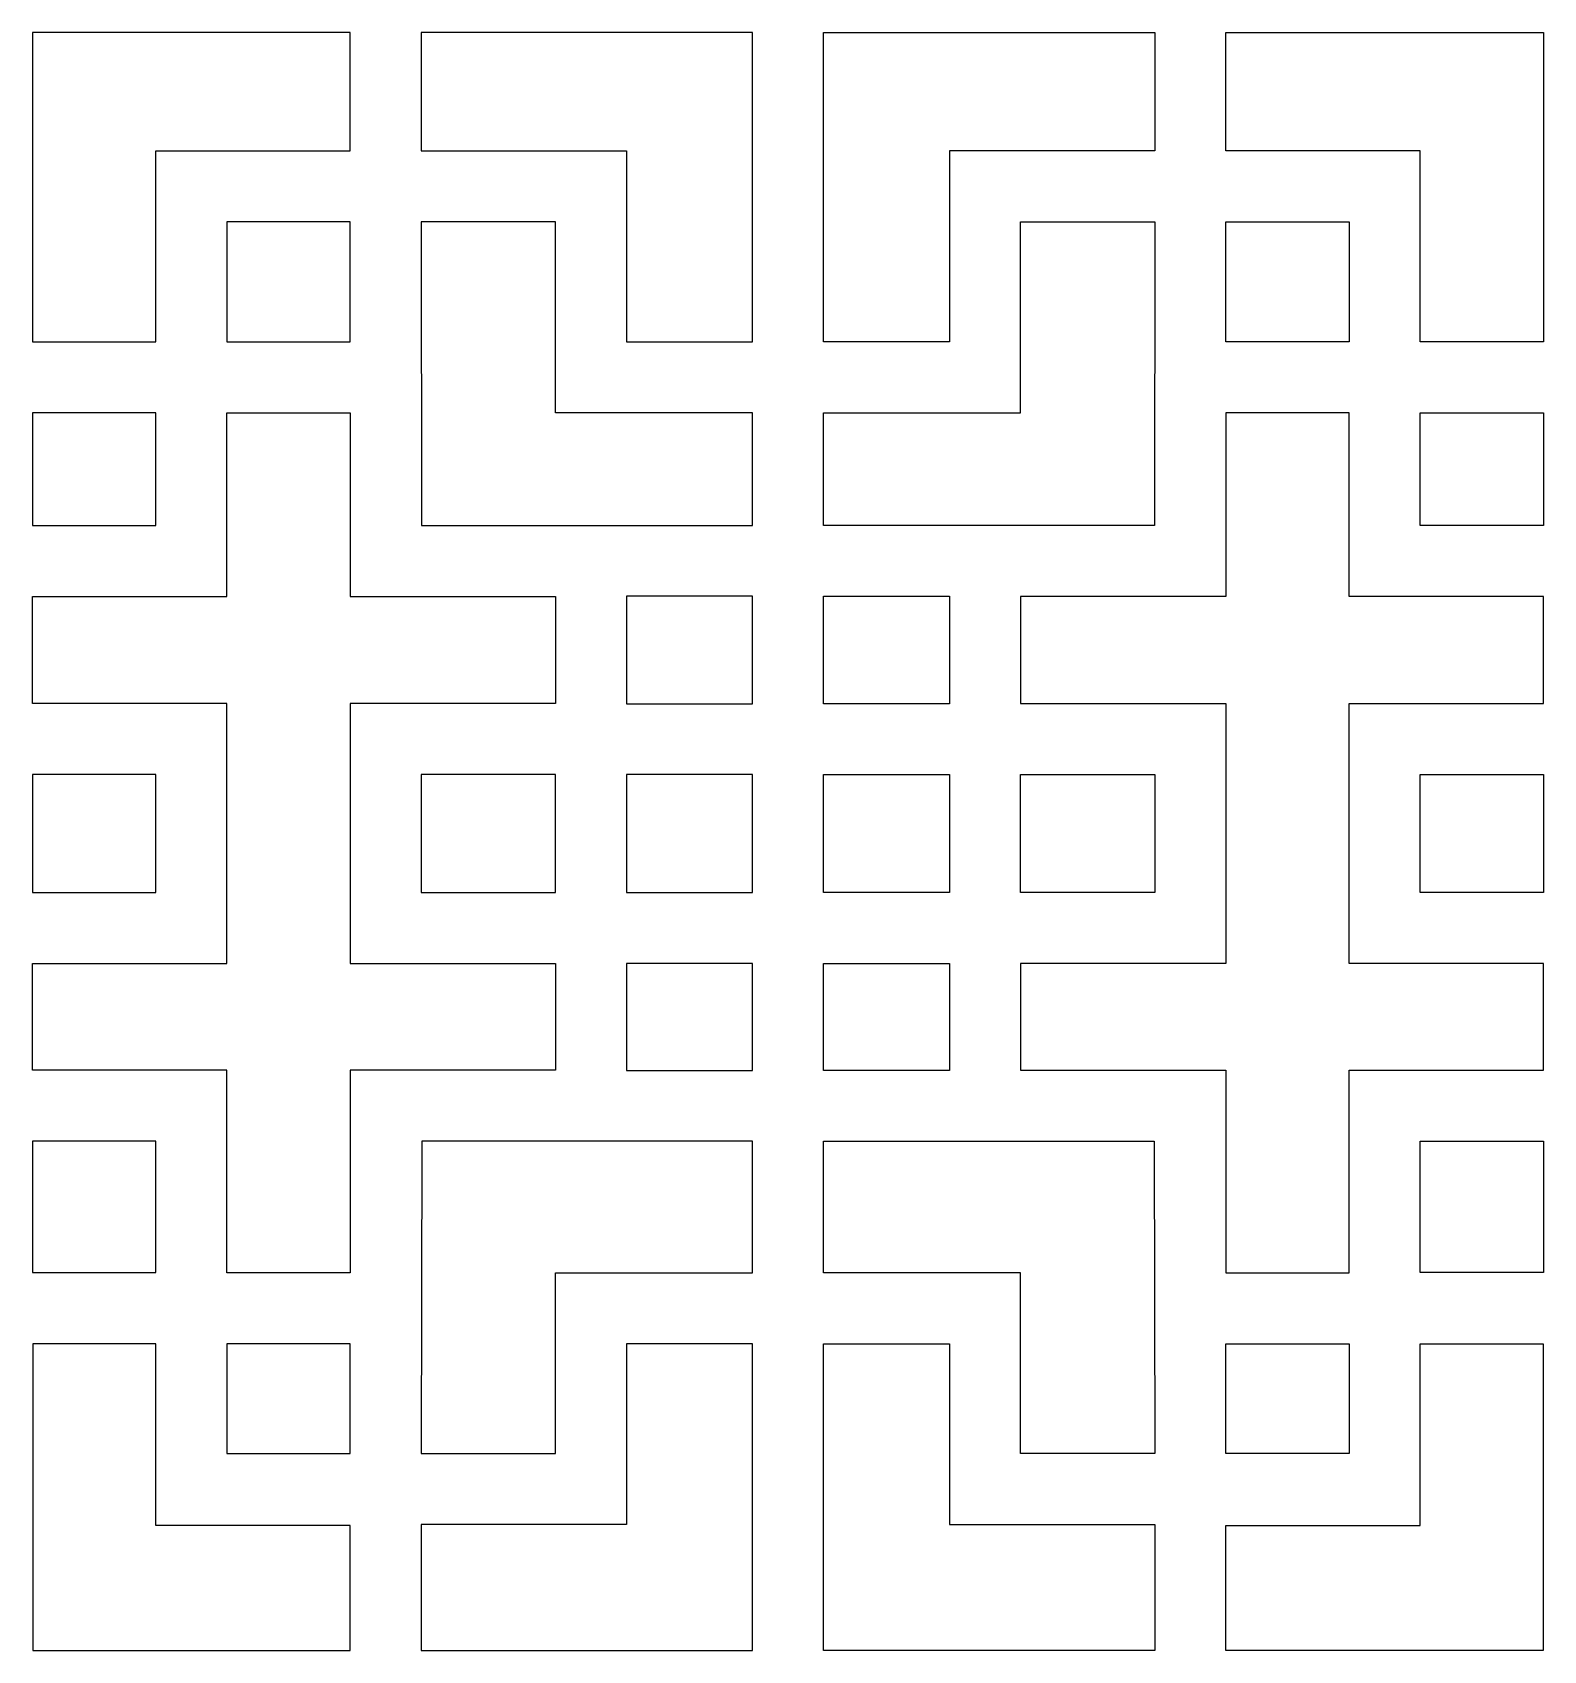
# Model space of a CAD drawing. Header units: centimetres. Extents: x -149 to 149, y -171 to 171.
# Drawn here: x 61 to 108.7, y -105.6 to -54.5 of the extents above; entities that cross this region are included whole.
import ezdxf

# ---------------------------------------------------------------- set-up
doc = ezdxf.new("R2010")
doc.units = ezdxf.units.CM
doc.header["$MEASUREMENT"] = 0
doc.layers.add('layer 1', color=7, linetype='Continuous')

msp = doc.modelspace()

# ---------------------------------------------------------------- linework, layer by layer
at = {"layer": 'layer 1', "color": 142}
for points, knots in [([(64.91461, -58.28559), (64.91461, -58.28559), (64.91461, -64.30476), (64.91461, -64.30476), (64.91461, -64.30476), (64.91461, -64.30476), (61.02606, -64.30476), (61.02606, -64.30476), (61.02606, -64.30476), (61.02606, -64.30476), (61.02606, -54.54612), (61.02606, -54.54612), (61.02606, -54.54612), (61.02606, -54.54612), (71.04249, -54.54612), (71.04249, -54.54612), (71.04249, -54.54612), (71.04249, -54.54612), (71.04249, -58.28559), (71.04249, -58.28559), (71.04249, -58.28559), (71.04249, -58.28559), (64.91461, -58.28559), (64.91461, -58.28559)], [0, 0, 0, 0, 0.14285714, 0.14285714, 0.14285714, 0.14285714, 0.28571429, 0.28571429, 0.28571429, 0.28571429, 0.42857143, 0.42857143, 0.42857143, 0.42857143, 0.57142857, 0.57142857, 0.57142857, 0.57142857, 0.71428571, 0.71428571, 0.71428571, 0.71428571, 1, 1, 1, 1]), ([(83.72065, -64.30476), (83.72065, -64.30476), (79.74514, -64.30476), (79.74514, -64.30476), (79.74514, -64.30476), (79.74514, -64.30476), (79.74823, -58.28559), (79.74823, -58.28559), (79.74823, -58.28559), (79.74823, -58.28559), (73.28182, -58.28559), (73.28182, -58.28559), (73.28182, -58.28559), (73.28182, -58.28559), (73.28182, -54.54612), (73.28182, -54.54612), (73.28182, -54.54612), (73.28182, -54.54612), (83.72065, -54.54612), (83.72065, -54.54612), (83.72065, -54.54612), (83.72065, -54.54612), (83.72065, -64.30476), (83.72065, -64.30476)], [0, 0, 0, 0, 0.14285714, 0.14285714, 0.14285714, 0.14285714, 0.28571429, 0.28571429, 0.28571429, 0.28571429, 0.42857143, 0.42857143, 0.42857143, 0.42857143, 0.57142857, 0.57142857, 0.57142857, 0.57142857, 0.71428571, 0.71428571, 0.71428571, 0.71428571, 1, 1, 1, 1]), ([(85.95718, -64.30476), (85.95718, -64.30476), (89.9327, -64.30476), (89.9327, -64.30476), (89.9327, -64.30476), (89.9327, -64.30476), (89.9296, -58.28559), (89.9296, -58.28559), (89.9296, -58.28559), (89.9296, -58.28559), (96.39601, -58.28559), (96.39601, -58.28559), (96.39601, -58.28559), (96.39601, -58.28559), (96.39601, -54.54612), (96.39601, -54.54612), (96.39601, -54.54612), (96.39601, -54.54612), (85.95718, -54.54612), (85.95718, -54.54612), (85.95718, -54.54612), (85.95718, -54.54612), (85.95718, -64.30476), (85.95718, -64.30476)], [0, 0, 0, 0, 0.14285714, 0.14285714, 0.14285714, 0.14285714, 0.28571429, 0.28571429, 0.28571429, 0.28571429, 0.42857143, 0.42857143, 0.42857143, 0.42857143, 0.57142857, 0.57142857, 0.57142857, 0.57142857, 0.71428571, 0.71428571, 0.71428571, 0.71428571, 1, 1, 1, 1]), ([(104.76322, -58.28559), (104.76322, -58.28559), (104.76322, -64.30476), (104.76322, -64.30476), (104.76322, -64.30476), (104.76322, -64.30476), (108.65177, -64.30476), (108.65177, -64.30476), (108.65177, -64.30476), (108.65177, -64.30476), (108.65177, -54.54612), (108.65177, -54.54612), (108.65177, -54.54612), (108.65177, -54.54612), (98.63534, -54.54612), (98.63534, -54.54612), (98.63534, -54.54612), (98.63534, -54.54612), (98.63534, -58.28559), (98.63534, -58.28559), (98.63534, -58.28559), (98.63534, -58.28559), (104.76322, -58.28559), (104.76322, -58.28559)], [0, 0, 0, 0, 0.14285714, 0.14285714, 0.14285714, 0.14285714, 0.28571429, 0.28571429, 0.28571429, 0.28571429, 0.42857143, 0.42857143, 0.42857143, 0.42857143, 0.57142857, 0.57142857, 0.57142857, 0.57142857, 0.71428571, 0.71428571, 0.71428571, 0.71428571, 1, 1, 1, 1]), ([(71.04249, -64.30787), (71.04249, -64.30787), (67.15084, -64.30787), (67.15084, -64.30787), (67.15084, -64.30787), (67.15084, -64.30787), (67.15084, -60.52181), (67.15084, -60.52181), (67.15084, -60.52181), (67.15084, -60.52181), (71.04249, -60.52181), (71.04249, -60.52181), (71.04249, -60.52181), (71.04249, -60.52181), (71.04249, -64.30787), (71.04249, -64.30787)], [0, 0, 0, 0, 0.2, 0.2, 0.2, 0.2, 0.4, 0.4, 0.4, 0.4, 0.6, 0.6, 0.6, 0.6, 1, 1, 1, 1]), ([(77.50891, -66.54409), (77.50891, -66.54409), (83.72065, -66.54258), (83.72065, -66.54258), (83.72065, -66.54258), (83.72065, -66.54258), (83.72065, -70.09099), (83.72065, -70.09099), (83.72065, -70.09099), (83.72065, -70.09099), (73.28853, -70.09099), (73.28853, -70.09099), (73.28853, -70.09099), (73.28853, -70.09099), (73.28182, -60.52181), (73.28182, -60.52181), (73.28182, -60.52181), (73.28182, -60.52181), (77.50891, -60.52181), (77.50891, -60.52181), (77.50891, -60.52181), (77.50891, -60.52181), (77.50891, -66.54409), (77.50891, -66.54409)], [0, 0, 0, 0, 0.14285714, 0.14285714, 0.14285714, 0.14285714, 0.28571429, 0.28571429, 0.28571429, 0.28571429, 0.42857143, 0.42857143, 0.42857143, 0.42857143, 0.57142857, 0.57142857, 0.57142857, 0.57142857, 0.71428571, 0.71428571, 0.71428571, 0.71428571, 1, 1, 1, 1]), ([(92.16892, -66.54409), (92.16892, -66.54409), (85.95718, -66.54258), (85.95718, -66.54258), (85.95718, -66.54258), (85.95718, -66.54258), (85.95718, -70.09099), (85.95718, -70.09099), (85.95718, -70.09099), (85.95718, -70.09099), (96.3893, -70.09099), (96.3893, -70.09099), (96.3893, -70.09099), (96.3893, -70.09099), (96.39601, -60.52181), (96.39601, -60.52181), (96.39601, -60.52181), (96.39601, -60.52181), (92.16892, -60.52181), (92.16892, -60.52181), (92.16892, -60.52181), (92.16892, -60.52181), (92.16892, -66.54409), (92.16892, -66.54409)], [0, 0, 0, 0, 0.14285714, 0.14285714, 0.14285714, 0.14285714, 0.28571429, 0.28571429, 0.28571429, 0.28571429, 0.42857143, 0.42857143, 0.42857143, 0.42857143, 0.57142857, 0.57142857, 0.57142857, 0.57142857, 0.71428571, 0.71428571, 0.71428571, 0.71428571, 1, 1, 1, 1]), ([(98.63534, -64.30787), (98.63534, -64.30787), (102.527, -64.30787), (102.527, -64.30787), (102.527, -64.30787), (102.527, -64.30787), (102.527, -60.52181), (102.527, -60.52181), (102.527, -60.52181), (102.527, -60.52181), (98.63534, -60.52181), (98.63534, -60.52181), (98.63534, -60.52181), (98.63534, -60.52181), (98.63534, -64.30787), (98.63534, -64.30787)], [0, 0, 0, 0, 0.2, 0.2, 0.2, 0.2, 0.4, 0.4, 0.4, 0.4, 0.6, 0.6, 0.6, 0.6, 1, 1, 1, 1]), ([(71.04248, -83.89969), (71.04248, -83.89969), (71.04249, -75.70643), (71.04249, -75.70643), (71.04249, -75.70643), (71.04249, -75.70643), (77.50891, -75.70642), (77.50891, -75.70642), (77.50891, -75.70642), (77.50891, -75.70642), (77.50891, -72.32723), (77.50891, -72.32723), (77.50891, -72.32723), (77.50891, -72.32723), (71.04249, -72.32723), (71.04249, -72.32723), (71.04249, -72.32723), (71.04249, -72.32723), (71.04249, -66.53788), (71.04249, -66.53788), (71.04249, -66.53788), (71.04249, -66.53788), (67.15705, -66.53788), (67.15705, -66.53788), (67.15705, -66.53788), (67.15705, -66.53788), (67.15705, -72.33031), (67.15705, -72.33031), (67.15705, -72.33031), (67.15705, -72.33031), (61.02606, -72.32723), (61.02606, -72.32723), (61.02606, -72.32723), (61.02606, -72.32723), (61.02606, -75.70642), (61.02606, -75.70642), (61.02606, -75.70642), (61.02606, -75.70642), (67.15705, -75.70642), (67.15705, -75.70642), (67.15705, -75.70642), (67.15705, -75.70642), (67.15705, -83.89968), (67.15705, -83.89968), (67.15705, -83.89968), (67.15705, -83.89968), (61.02606, -83.89969), (61.02606, -83.89969), (61.02606, -83.89969), (61.02606, -83.89969), (61.02606, -87.26957), (61.02606, -87.26957), (61.02606, -87.26957), (61.02606, -87.26957), (67.15705, -87.26956), (67.15705, -87.26956), (67.15705, -87.26956), (67.15705, -87.26956), (67.15705, -93.65213), (67.15705, -93.65213), (67.15705, -93.65213), (67.15705, -93.65213), (71.04249, -93.65213), (71.04249, -93.65213), (71.04249, -93.65213), (71.04249, -93.65213), (71.04249, -87.26957), (71.04249, -87.26957), (71.04249, -87.26957), (71.04249, -87.26957), (77.50891, -87.26957), (77.50891, -87.26957), (77.50891, -87.26957), (77.50891, -87.26957), (77.50891, -83.89969), (77.50891, -83.89969), (77.50891, -83.89969), (77.50891, -83.89969), (71.04248, -83.89969), (71.04248, -83.89969)], [0, 0, 0, 0, 0.04761905, 0.04761905, 0.04761905, 0.04761905, 0.0952381, 0.0952381, 0.0952381, 0.0952381, 0.14285714, 0.14285714, 0.14285714, 0.14285714, 0.19047619, 0.19047619, 0.19047619, 0.19047619, 0.23809524, 0.23809524, 0.23809524, 0.23809524, 0.28571429, 0.28571429, 0.28571429, 0.28571429, 0.33333333, 0.33333333, 0.33333333, 0.33333333, 0.38095238, 0.38095238, 0.38095238, 0.38095238, 0.42857143, 0.42857143, 0.42857143, 0.42857143, 0.47619048, 0.47619048, 0.47619048, 0.47619048, 0.52380952, 0.52380952, 0.52380952, 0.52380952, 0.57142857, 0.57142857, 0.57142857, 0.57142857, 0.61904762, 0.61904762, 0.61904762, 0.61904762, 0.66666667, 0.66666667, 0.66666667, 0.66666667, 0.71428571, 0.71428571, 0.71428571, 0.71428571, 0.76190476, 0.76190476, 0.76190476, 0.76190476, 0.80952381, 0.80952381, 0.80952381, 0.80952381, 0.85714286, 0.85714286, 0.85714286, 0.85714286, 0.9047619, 0.9047619, 0.9047619, 0.9047619, 1, 1, 1, 1]), ([(64.91461, -70.0941), (64.91461, -70.0941), (61.02606, -70.0941), (61.02606, -70.0941), (61.02606, -70.0941), (61.02606, -70.0941), (61.02606, -66.54409), (61.02606, -66.54409), (61.02606, -66.54409), (61.02606, -66.54409), (64.91461, -66.54409), (64.91461, -66.54409), (64.91461, -66.54409), (64.91461, -66.54409), (64.91461, -70.0941), (64.91461, -70.0941)], [0, 0, 0, 0, 0.2, 0.2, 0.2, 0.2, 0.4, 0.4, 0.4, 0.4, 0.6, 0.6, 0.6, 0.6, 1, 1, 1, 1]), ([(98.63536, -83.89969), (98.63536, -83.89969), (98.63534, -75.70643), (98.63534, -75.70643), (98.63534, -75.70643), (98.63534, -75.70643), (92.16892, -75.70642), (92.16892, -75.70642), (92.16892, -75.70642), (92.16892, -75.70642), (92.16892, -72.32723), (92.16892, -72.32723), (92.16892, -72.32723), (92.16892, -72.32723), (98.63534, -72.32723), (98.63534, -72.32723), (98.63534, -72.32723), (98.63534, -72.32723), (98.63534, -66.53788), (98.63534, -66.53788), (98.63534, -66.53788), (98.63534, -66.53788), (102.52079, -66.53788), (102.52079, -66.53788), (102.52079, -66.53788), (102.52079, -66.53788), (102.52079, -72.33031), (102.52079, -72.33031), (102.52079, -72.33031), (102.52079, -72.33031), (108.65177, -72.32723), (108.65177, -72.32723), (108.65177, -72.32723), (108.65177, -72.32723), (108.65177, -75.70642), (108.65177, -75.70642), (108.65177, -75.70642), (108.65177, -75.70642), (102.52079, -75.70642), (102.52079, -75.70642), (102.52079, -75.70642), (102.52079, -75.70642), (102.52079, -83.89968), (102.52079, -83.89968), (102.52079, -83.89968), (102.52079, -83.89968), (108.65177, -83.89969), (108.65177, -83.89969), (108.65177, -83.89969), (108.65177, -83.89969), (108.65177, -87.26957), (108.65177, -87.26957), (108.65177, -87.26957), (108.65177, -87.26957), (102.52079, -87.26956), (102.52079, -87.26956), (102.52079, -87.26956), (102.52079, -87.26956), (102.52079, -93.65213), (102.52079, -93.65213), (102.52079, -93.65213), (102.52079, -93.65213), (98.63534, -93.65213), (98.63534, -93.65213), (98.63534, -93.65213), (98.63534, -93.65213), (98.63534, -87.26957), (98.63534, -87.26957), (98.63534, -87.26957), (98.63534, -87.26957), (92.16892, -87.26957), (92.16892, -87.26957), (92.16892, -87.26957), (92.16892, -87.26957), (92.16892, -83.89969), (92.16892, -83.89969), (92.16892, -83.89969), (92.16892, -83.89969), (98.63536, -83.89969), (98.63536, -83.89969)], [0, 0, 0, 0, 0.04761905, 0.04761905, 0.04761905, 0.04761905, 0.0952381, 0.0952381, 0.0952381, 0.0952381, 0.14285714, 0.14285714, 0.14285714, 0.14285714, 0.19047619, 0.19047619, 0.19047619, 0.19047619, 0.23809524, 0.23809524, 0.23809524, 0.23809524, 0.28571429, 0.28571429, 0.28571429, 0.28571429, 0.33333333, 0.33333333, 0.33333333, 0.33333333, 0.38095238, 0.38095238, 0.38095238, 0.38095238, 0.42857143, 0.42857143, 0.42857143, 0.42857143, 0.47619048, 0.47619048, 0.47619048, 0.47619048, 0.52380952, 0.52380952, 0.52380952, 0.52380952, 0.57142857, 0.57142857, 0.57142857, 0.57142857, 0.61904762, 0.61904762, 0.61904762, 0.61904762, 0.66666667, 0.66666667, 0.66666667, 0.66666667, 0.71428571, 0.71428571, 0.71428571, 0.71428571, 0.76190476, 0.76190476, 0.76190476, 0.76190476, 0.80952381, 0.80952381, 0.80952381, 0.80952381, 0.85714286, 0.85714286, 0.85714286, 0.85714286, 0.9047619, 0.9047619, 0.9047619, 0.9047619, 1, 1, 1, 1]), ([(104.76322, -70.0941), (104.76322, -70.0941), (108.65177, -70.0941), (108.65177, -70.0941), (108.65177, -70.0941), (108.65177, -70.0941), (108.65177, -66.54409), (108.65177, -66.54409), (108.65177, -66.54409), (108.65177, -66.54409), (104.76322, -66.54409), (104.76322, -66.54409), (104.76322, -66.54409), (104.76322, -66.54409), (104.76322, -70.0941), (104.76322, -70.0941)], [0, 0, 0, 0, 0.2, 0.2, 0.2, 0.2, 0.4, 0.4, 0.4, 0.4, 0.6, 0.6, 0.6, 0.6, 1, 1, 1, 1]), ([(83.72001, -75.71155), (83.72001, -75.71155), (79.74712, -75.71155), (79.74712, -75.71155), (79.74712, -75.71155), (79.74712, -75.71155), (79.74712, -72.32446), (79.74712, -72.32446), (79.74712, -72.32446), (79.74712, -72.32446), (83.72001, -72.32446), (83.72001, -72.32446), (83.72001, -72.32446), (83.72001, -72.32446), (83.72001, -75.71155), (83.72001, -75.71155)], [0, 0, 0, 0, 0.2, 0.2, 0.2, 0.2, 0.4, 0.4, 0.4, 0.4, 0.6, 0.6, 0.6, 0.6, 1, 1, 1, 1]), ([(85.95782, -75.71155), (85.95782, -75.71155), (89.93071, -75.71155), (89.93071, -75.71155), (89.93071, -75.71155), (89.93071, -75.71155), (89.93071, -72.32446), (89.93071, -72.32446), (89.93071, -72.32446), (89.93071, -72.32446), (85.95782, -72.32446), (85.95782, -72.32446), (85.95782, -72.32446), (85.95782, -72.32446), (85.95782, -75.71155), (85.95782, -75.71155)], [0, 0, 0, 0, 0.2, 0.2, 0.2, 0.2, 0.4, 0.4, 0.4, 0.4, 0.6, 0.6, 0.6, 0.6, 1, 1, 1, 1]), ([(64.91461, -81.66658), (64.91461, -81.66658), (61.02296, -81.66658), (61.02296, -81.66658), (61.02296, -81.66658), (61.02296, -81.66658), (61.02296, -77.94264), (61.02296, -77.94264), (61.02296, -77.94264), (61.02296, -77.94264), (64.91461, -77.94264), (64.91461, -77.94264), (64.91461, -77.94264), (64.91461, -77.94264), (64.91461, -81.66658), (64.91461, -81.66658)], [0, 0, 0, 0, 0.2, 0.2, 0.2, 0.2, 0.4, 0.4, 0.4, 0.4, 0.6, 0.6, 0.6, 0.6, 1, 1, 1, 1]), ([(77.51512, -81.66346), (77.51512, -81.66346), (73.28182, -81.66346), (73.28182, -81.66346), (73.28182, -81.66346), (73.28182, -81.66346), (73.28182, -77.94886), (73.28182, -77.94886), (73.28182, -77.94886), (73.28182, -77.94886), (77.51512, -77.94886), (77.51512, -77.94886), (77.51512, -77.94886), (77.51512, -77.94886), (77.51512, -81.66346), (77.51512, -81.66346)], [0, 0, 0, 0, 0.2, 0.2, 0.2, 0.2, 0.4, 0.4, 0.4, 0.4, 0.6, 0.6, 0.6, 0.6, 1, 1, 1, 1]), ([(83.72065, -81.66346), (83.72065, -81.66346), (79.74514, -81.66346), (79.74514, -81.66346), (79.74514, -81.66346), (79.74514, -81.66346), (79.74514, -77.94264), (79.74514, -77.94264), (79.74514, -77.94264), (79.74514, -77.94264), (83.72065, -77.94264), (83.72065, -77.94264), (83.72065, -77.94264), (83.72065, -77.94264), (83.72065, -81.66346), (83.72065, -81.66346)], [0, 0, 0, 0, 0.2, 0.2, 0.2, 0.2, 0.4, 0.4, 0.4, 0.4, 0.6, 0.6, 0.6, 0.6, 1, 1, 1, 1]), ([(85.95718, -81.66346), (85.95718, -81.66346), (89.9327, -81.66346), (89.9327, -81.66346), (89.9327, -81.66346), (89.9327, -81.66346), (89.9327, -77.94264), (89.9327, -77.94264), (89.9327, -77.94264), (89.9327, -77.94264), (85.95718, -77.94264), (85.95718, -77.94264), (85.95718, -77.94264), (85.95718, -77.94264), (85.95718, -81.66346), (85.95718, -81.66346)], [0, 0, 0, 0, 0.2, 0.2, 0.2, 0.2, 0.4, 0.4, 0.4, 0.4, 0.6, 0.6, 0.6, 0.6, 1, 1, 1, 1]), ([(92.16271, -81.66346), (92.16271, -81.66346), (96.39601, -81.66346), (96.39601, -81.66346), (96.39601, -81.66346), (96.39601, -81.66346), (96.39601, -77.94886), (96.39601, -77.94886), (96.39601, -77.94886), (96.39601, -77.94886), (92.16271, -77.94886), (92.16271, -77.94886), (92.16271, -77.94886), (92.16271, -77.94886), (92.16271, -81.66346), (92.16271, -81.66346)], [0, 0, 0, 0, 0.2, 0.2, 0.2, 0.2, 0.4, 0.4, 0.4, 0.4, 0.6, 0.6, 0.6, 0.6, 1, 1, 1, 1]), ([(104.76322, -81.66658), (104.76322, -81.66658), (108.65488, -81.66658), (108.65488, -81.66658), (108.65488, -81.66658), (108.65488, -81.66658), (108.65488, -77.94264), (108.65488, -77.94264), (108.65488, -77.94264), (108.65488, -77.94264), (104.76322, -77.94264), (104.76322, -77.94264), (104.76322, -77.94264), (104.76322, -77.94264), (104.76322, -81.66658), (104.76322, -81.66658)], [0, 0, 0, 0, 0.2, 0.2, 0.2, 0.2, 0.4, 0.4, 0.4, 0.4, 0.6, 0.6, 0.6, 0.6, 1, 1, 1, 1]), ([(83.72065, -87.27266), (83.72065, -87.27266), (79.74514, -87.27266), (79.74514, -87.27266), (79.74514, -87.27266), (79.74514, -87.27266), (79.74514, -83.89969), (79.74514, -83.89969), (79.74514, -83.89969), (79.74514, -83.89969), (83.72065, -83.89969), (83.72065, -83.89969), (83.72065, -83.89969), (83.72065, -83.89969), (83.72065, -87.27266), (83.72065, -87.27266)], [0, 0, 0, 0, 0.2, 0.2, 0.2, 0.2, 0.4, 0.4, 0.4, 0.4, 0.6, 0.6, 0.6, 0.6, 1, 1, 1, 1]), ([(85.95718, -87.27266), (85.95718, -87.27266), (89.9327, -87.27266), (89.9327, -87.27266), (89.9327, -87.27266), (89.9327, -87.27266), (89.9327, -83.89969), (89.9327, -83.89969), (89.9327, -83.89969), (89.9327, -83.89969), (85.95718, -83.89969), (85.95718, -83.89969), (85.95718, -83.89969), (85.95718, -83.89969), (85.95718, -87.27266), (85.95718, -87.27266)], [0, 0, 0, 0, 0.2, 0.2, 0.2, 0.2, 0.4, 0.4, 0.4, 0.4, 0.6, 0.6, 0.6, 0.6, 1, 1, 1, 1]), ([(64.91461, -93.64903), (64.91461, -93.64903), (61.02606, -93.64903), (61.02606, -93.64903), (61.02606, -93.64903), (61.02606, -93.64903), (61.02606, -89.5089), (61.02606, -89.5089), (61.02606, -89.5089), (61.02606, -89.5089), (64.91461, -89.5089), (64.91461, -89.5089), (64.91461, -89.5089), (64.91461, -89.5089), (64.91461, -93.64903), (64.91461, -93.64903)], [0, 0, 0, 0, 0.2, 0.2, 0.2, 0.2, 0.4, 0.4, 0.4, 0.4, 0.6, 0.6, 0.6, 0.6, 1, 1, 1, 1]), ([(73.30184, -89.50881), (73.30184, -89.50881), (83.72065, -89.5089), (83.72065, -89.5089), (83.72065, -89.5089), (83.72065, -89.5089), (83.72065, -93.65213), (83.72065, -93.65213), (83.72065, -93.65213), (83.72065, -93.65213), (77.50891, -93.65156), (77.50891, -93.65156), (77.50891, -93.65156), (77.50891, -93.65156), (77.50891, -99.35449), (77.50891, -99.35449), (77.50891, -99.35449), (77.50891, -99.35449), (73.28182, -99.35449), (73.28182, -99.35449), (73.28182, -99.35449), (73.28182, -99.35449), (73.30184, -89.50881), (73.30184, -89.50881)], [0, 0, 0, 0, 0.14285714, 0.14285714, 0.14285714, 0.14285714, 0.28571429, 0.28571429, 0.28571429, 0.28571429, 0.42857143, 0.42857143, 0.42857143, 0.42857143, 0.57142857, 0.57142857, 0.57142857, 0.57142857, 0.71428571, 0.71428571, 0.71428571, 0.71428571, 1, 1, 1, 1]), ([(96.376, -89.50881), (96.376, -89.50881), (85.95718, -89.5089), (85.95718, -89.5089), (85.95718, -89.5089), (85.95718, -89.5089), (85.95718, -93.65213), (85.95718, -93.65213), (85.95718, -93.65213), (85.95718, -93.65213), (92.16892, -93.65156), (92.16892, -93.65156), (92.16892, -93.65156), (92.16892, -93.65156), (92.16892, -99.35449), (92.16892, -99.35449), (92.16892, -99.35449), (92.16892, -99.35449), (96.39601, -99.35449), (96.39601, -99.35449), (96.39601, -99.35449), (96.39601, -99.35449), (96.376, -89.50881), (96.376, -89.50881)], [0, 0, 0, 0, 0.14285714, 0.14285714, 0.14285714, 0.14285714, 0.28571429, 0.28571429, 0.28571429, 0.28571429, 0.42857143, 0.42857143, 0.42857143, 0.42857143, 0.57142857, 0.57142857, 0.57142857, 0.57142857, 0.71428571, 0.71428571, 0.71428571, 0.71428571, 1, 1, 1, 1]), ([(104.76322, -93.64903), (104.76322, -93.64903), (108.65177, -93.64903), (108.65177, -93.64903), (108.65177, -93.64903), (108.65177, -93.64903), (108.65177, -89.5089), (108.65177, -89.5089), (108.65177, -89.5089), (108.65177, -89.5089), (104.76322, -89.5089), (104.76322, -89.5089), (104.76322, -89.5089), (104.76322, -89.5089), (104.76322, -93.64903), (104.76322, -93.64903)], [0, 0, 0, 0, 0.2, 0.2, 0.2, 0.2, 0.4, 0.4, 0.4, 0.4, 0.6, 0.6, 0.6, 0.6, 1, 1, 1, 1]), ([(64.91461, -101.6225), (64.91461, -101.6225), (71.04249, -101.6225), (71.04249, -101.6225), (71.04249, -101.6225), (71.04249, -101.6225), (71.04249, -105.56623), (71.04249, -105.56623), (71.04249, -105.56623), (71.04249, -105.56623), (61.03227, -105.56623), (61.03227, -105.56623), (61.03227, -105.56623), (61.03227, -105.56623), (61.03227, -95.88834), (61.03227, -95.88834), (61.03227, -95.88834), (61.03227, -95.88834), (64.91461, -95.88834), (64.91461, -95.88834), (64.91461, -95.88834), (64.91461, -95.88834), (64.91461, -101.6225), (64.91461, -101.6225)], [0, 0, 0, 0, 0.14285714, 0.14285714, 0.14285714, 0.14285714, 0.28571429, 0.28571429, 0.28571429, 0.28571429, 0.42857143, 0.42857143, 0.42857143, 0.42857143, 0.57142857, 0.57142857, 0.57142857, 0.57142857, 0.71428571, 0.71428571, 0.71428571, 0.71428571, 1, 1, 1, 1]), ([(71.04249, -99.35449), (71.04249, -99.35449), (67.15084, -99.35449), (67.15084, -99.35449), (67.15084, -99.35449), (67.15084, -99.35449), (67.15084, -95.88834), (67.15084, -95.88834), (67.15084, -95.88834), (67.15084, -95.88834), (71.04249, -95.88834), (71.04249, -95.88834), (71.04249, -95.88834), (71.04249, -95.88834), (71.04249, -99.35449), (71.04249, -99.35449)], [0, 0, 0, 0, 0.2, 0.2, 0.2, 0.2, 0.4, 0.4, 0.4, 0.4, 0.6, 0.6, 0.6, 0.6, 1, 1, 1, 1]), ([(79.74825, -101.59072), (79.74825, -101.59072), (79.74824, -95.88834), (79.74824, -95.88834), (79.74824, -95.88834), (79.74824, -95.88834), (83.72065, -95.88834), (83.72065, -95.88834), (83.72065, -95.88834), (83.72065, -95.88834), (83.72065, -105.56623), (83.72065, -105.56623), (83.72065, -105.56623), (83.72065, -105.56623), (73.27872, -105.56623), (73.27872, -105.56623), (73.27872, -105.56623), (73.27872, -105.56623), (73.27872, -101.59072), (73.27872, -101.59072), (73.27872, -101.59072), (73.27872, -101.59072), (79.74825, -101.59072), (79.74825, -101.59072)], [0, 0, 0, 0, 0.14285714, 0.14285714, 0.14285714, 0.14285714, 0.28571429, 0.28571429, 0.28571429, 0.28571429, 0.42857143, 0.42857143, 0.42857143, 0.42857143, 0.57142857, 0.57142857, 0.57142857, 0.57142857, 0.71428571, 0.71428571, 0.71428571, 0.71428571, 1, 1, 1, 1]), ([(89.92958, -101.59072), (89.92958, -101.59072), (89.92959, -95.88834), (89.92959, -95.88834), (89.92959, -95.88834), (89.92959, -95.88834), (85.95718, -95.88834), (85.95718, -95.88834), (85.95718, -95.88834), (85.95718, -95.88834), (85.95718, -105.56623), (85.95718, -105.56623), (85.95718, -105.56623), (85.95718, -105.56623), (96.39912, -105.56623), (96.39912, -105.56623), (96.39912, -105.56623), (96.39912, -105.56623), (96.39912, -101.59072), (96.39912, -101.59072), (96.39912, -101.59072), (96.39912, -101.59072), (89.92958, -101.59072), (89.92958, -101.59072)], [0, 0, 0, 0, 0.14285714, 0.14285714, 0.14285714, 0.14285714, 0.28571429, 0.28571429, 0.28571429, 0.28571429, 0.42857143, 0.42857143, 0.42857143, 0.42857143, 0.57142857, 0.57142857, 0.57142857, 0.57142857, 0.71428571, 0.71428571, 0.71428571, 0.71428571, 1, 1, 1, 1]), ([(104.76322, -101.6225), (104.76322, -101.6225), (98.63534, -101.6225), (98.63534, -101.6225), (98.63534, -101.6225), (98.63534, -101.6225), (98.63534, -105.56623), (98.63534, -105.56623), (98.63534, -105.56623), (98.63534, -105.56623), (108.64556, -105.56623), (108.64556, -105.56623), (108.64556, -105.56623), (108.64556, -105.56623), (108.64556, -95.88834), (108.64556, -95.88834), (108.64556, -95.88834), (108.64556, -95.88834), (104.76322, -95.88834), (104.76322, -95.88834), (104.76322, -95.88834), (104.76322, -95.88834), (104.76322, -101.6225), (104.76322, -101.6225)], [0, 0, 0, 0, 0.14285714, 0.14285714, 0.14285714, 0.14285714, 0.28571429, 0.28571429, 0.28571429, 0.28571429, 0.42857143, 0.42857143, 0.42857143, 0.42857143, 0.57142857, 0.57142857, 0.57142857, 0.57142857, 0.71428571, 0.71428571, 0.71428571, 0.71428571, 1, 1, 1, 1]), ([(98.63534, -99.35449), (98.63534, -99.35449), (102.527, -99.35449), (102.527, -99.35449), (102.527, -99.35449), (102.527, -99.35449), (102.527, -95.88834), (102.527, -95.88834), (102.527, -95.88834), (102.527, -95.88834), (98.63534, -95.88834), (98.63534, -95.88834), (98.63534, -95.88834), (98.63534, -95.88834), (98.63534, -99.35449), (98.63534, -99.35449)], [0, 0, 0, 0, 0.2, 0.2, 0.2, 0.2, 0.4, 0.4, 0.4, 0.4, 0.6, 0.6, 0.6, 0.6, 1, 1, 1, 1])]:
    msp.add_open_spline(points, degree=3, knots=knots, dxfattribs=at)
at = {"layer": 'layer 1', "color": 250, "lineweight": 9}
for points, knots in [([(64.91461, -58.28559), (64.91461, -58.28559), (64.91461, -64.30476), (64.91461, -64.30476), (64.91461, -64.30476), (64.91461, -64.30476), (61.02606, -64.30476), (61.02606, -64.30476), (61.02606, -64.30476), (61.02606, -64.30476), (61.02606, -54.54612), (61.02606, -54.54612), (61.02606, -54.54612), (61.02606, -54.54612), (71.04249, -54.54612), (71.04249, -54.54612), (71.04249, -54.54612), (71.04249, -54.54612), (71.04249, -58.28559), (71.04249, -58.28559), (71.04249, -58.28559), (71.04249, -58.28559), (64.91461, -58.28559), (64.91461, -58.28559)], [0, 0, 0, 0, 0.14285714, 0.14285714, 0.14285714, 0.14285714, 0.28571429, 0.28571429, 0.28571429, 0.28571429, 0.42857143, 0.42857143, 0.42857143, 0.42857143, 0.57142857, 0.57142857, 0.57142857, 0.57142857, 0.71428571, 0.71428571, 0.71428571, 0.71428571, 1, 1, 1, 1]), ([(83.72065, -64.30476), (83.72065, -64.30476), (79.74514, -64.30476), (79.74514, -64.30476), (79.74514, -64.30476), (79.74514, -64.30476), (79.74823, -58.28559), (79.74823, -58.28559), (79.74823, -58.28559), (79.74823, -58.28559), (73.28182, -58.28559), (73.28182, -58.28559), (73.28182, -58.28559), (73.28182, -58.28559), (73.28182, -54.54612), (73.28182, -54.54612), (73.28182, -54.54612), (73.28182, -54.54612), (83.72065, -54.54612), (83.72065, -54.54612), (83.72065, -54.54612), (83.72065, -54.54612), (83.72065, -64.30476), (83.72065, -64.30476)], [0, 0, 0, 0, 0.14285714, 0.14285714, 0.14285714, 0.14285714, 0.28571429, 0.28571429, 0.28571429, 0.28571429, 0.42857143, 0.42857143, 0.42857143, 0.42857143, 0.57142857, 0.57142857, 0.57142857, 0.57142857, 0.71428571, 0.71428571, 0.71428571, 0.71428571, 1, 1, 1, 1]), ([(85.95718, -64.30476), (85.95718, -64.30476), (89.9327, -64.30476), (89.9327, -64.30476), (89.9327, -64.30476), (89.9327, -64.30476), (89.9296, -58.28559), (89.9296, -58.28559), (89.9296, -58.28559), (89.9296, -58.28559), (96.39601, -58.28559), (96.39601, -58.28559), (96.39601, -58.28559), (96.39601, -58.28559), (96.39601, -54.54612), (96.39601, -54.54612), (96.39601, -54.54612), (96.39601, -54.54612), (85.95718, -54.54612), (85.95718, -54.54612), (85.95718, -54.54612), (85.95718, -54.54612), (85.95718, -64.30476), (85.95718, -64.30476)], [0, 0, 0, 0, 0.14285714, 0.14285714, 0.14285714, 0.14285714, 0.28571429, 0.28571429, 0.28571429, 0.28571429, 0.42857143, 0.42857143, 0.42857143, 0.42857143, 0.57142857, 0.57142857, 0.57142857, 0.57142857, 0.71428571, 0.71428571, 0.71428571, 0.71428571, 1, 1, 1, 1]), ([(104.76322, -58.28559), (104.76322, -58.28559), (104.76322, -64.30476), (104.76322, -64.30476), (104.76322, -64.30476), (104.76322, -64.30476), (108.65177, -64.30476), (108.65177, -64.30476), (108.65177, -64.30476), (108.65177, -64.30476), (108.65177, -54.54612), (108.65177, -54.54612), (108.65177, -54.54612), (108.65177, -54.54612), (98.63534, -54.54612), (98.63534, -54.54612), (98.63534, -54.54612), (98.63534, -54.54612), (98.63534, -58.28559), (98.63534, -58.28559), (98.63534, -58.28559), (98.63534, -58.28559), (104.76322, -58.28559), (104.76322, -58.28559)], [0, 0, 0, 0, 0.14285714, 0.14285714, 0.14285714, 0.14285714, 0.28571429, 0.28571429, 0.28571429, 0.28571429, 0.42857143, 0.42857143, 0.42857143, 0.42857143, 0.57142857, 0.57142857, 0.57142857, 0.57142857, 0.71428571, 0.71428571, 0.71428571, 0.71428571, 1, 1, 1, 1]), ([(71.04249, -64.30787), (71.04249, -64.30787), (67.15084, -64.30787), (67.15084, -64.30787), (67.15084, -64.30787), (67.15084, -64.30787), (67.15084, -60.52181), (67.15084, -60.52181), (67.15084, -60.52181), (67.15084, -60.52181), (71.04249, -60.52181), (71.04249, -60.52181), (71.04249, -60.52181), (71.04249, -60.52181), (71.04249, -64.30787), (71.04249, -64.30787)], [0, 0, 0, 0, 0.2, 0.2, 0.2, 0.2, 0.4, 0.4, 0.4, 0.4, 0.6, 0.6, 0.6, 0.6, 1, 1, 1, 1]), ([(77.50891, -66.54409), (77.50891, -66.54409), (83.72065, -66.54258), (83.72065, -66.54258), (83.72065, -66.54258), (83.72065, -66.54258), (83.72065, -70.09099), (83.72065, -70.09099), (83.72065, -70.09099), (83.72065, -70.09099), (73.28853, -70.09099), (73.28853, -70.09099), (73.28853, -70.09099), (73.28853, -70.09099), (73.28182, -60.52181), (73.28182, -60.52181), (73.28182, -60.52181), (73.28182, -60.52181), (77.50891, -60.52181), (77.50891, -60.52181), (77.50891, -60.52181), (77.50891, -60.52181), (77.50891, -66.54409), (77.50891, -66.54409)], [0, 0, 0, 0, 0.14285714, 0.14285714, 0.14285714, 0.14285714, 0.28571429, 0.28571429, 0.28571429, 0.28571429, 0.42857143, 0.42857143, 0.42857143, 0.42857143, 0.57142857, 0.57142857, 0.57142857, 0.57142857, 0.71428571, 0.71428571, 0.71428571, 0.71428571, 1, 1, 1, 1]), ([(92.16892, -66.54409), (92.16892, -66.54409), (85.95718, -66.54258), (85.95718, -66.54258), (85.95718, -66.54258), (85.95718, -66.54258), (85.95718, -70.09099), (85.95718, -70.09099), (85.95718, -70.09099), (85.95718, -70.09099), (96.3893, -70.09099), (96.3893, -70.09099), (96.3893, -70.09099), (96.3893, -70.09099), (96.39601, -60.52181), (96.39601, -60.52181), (96.39601, -60.52181), (96.39601, -60.52181), (92.16892, -60.52181), (92.16892, -60.52181), (92.16892, -60.52181), (92.16892, -60.52181), (92.16892, -66.54409), (92.16892, -66.54409)], [0, 0, 0, 0, 0.14285714, 0.14285714, 0.14285714, 0.14285714, 0.28571429, 0.28571429, 0.28571429, 0.28571429, 0.42857143, 0.42857143, 0.42857143, 0.42857143, 0.57142857, 0.57142857, 0.57142857, 0.57142857, 0.71428571, 0.71428571, 0.71428571, 0.71428571, 1, 1, 1, 1]), ([(98.63534, -64.30787), (98.63534, -64.30787), (102.527, -64.30787), (102.527, -64.30787), (102.527, -64.30787), (102.527, -64.30787), (102.527, -60.52181), (102.527, -60.52181), (102.527, -60.52181), (102.527, -60.52181), (98.63534, -60.52181), (98.63534, -60.52181), (98.63534, -60.52181), (98.63534, -60.52181), (98.63534, -64.30787), (98.63534, -64.30787)], [0, 0, 0, 0, 0.2, 0.2, 0.2, 0.2, 0.4, 0.4, 0.4, 0.4, 0.6, 0.6, 0.6, 0.6, 1, 1, 1, 1]), ([(71.04248, -83.89969), (71.04248, -83.89969), (71.04249, -75.70643), (71.04249, -75.70643), (71.04249, -75.70643), (71.04249, -75.70643), (77.50891, -75.70642), (77.50891, -75.70642), (77.50891, -75.70642), (77.50891, -75.70642), (77.50891, -72.32723), (77.50891, -72.32723), (77.50891, -72.32723), (77.50891, -72.32723), (71.04249, -72.32723), (71.04249, -72.32723), (71.04249, -72.32723), (71.04249, -72.32723), (71.04249, -66.53788), (71.04249, -66.53788), (71.04249, -66.53788), (71.04249, -66.53788), (67.15705, -66.53788), (67.15705, -66.53788), (67.15705, -66.53788), (67.15705, -66.53788), (67.15705, -72.33031), (67.15705, -72.33031), (67.15705, -72.33031), (67.15705, -72.33031), (61.02606, -72.32723), (61.02606, -72.32723), (61.02606, -72.32723), (61.02606, -72.32723), (61.02606, -75.70642), (61.02606, -75.70642), (61.02606, -75.70642), (61.02606, -75.70642), (67.15705, -75.70642), (67.15705, -75.70642), (67.15705, -75.70642), (67.15705, -75.70642), (67.15705, -83.89968), (67.15705, -83.89968), (67.15705, -83.89968), (67.15705, -83.89968), (61.02606, -83.89969), (61.02606, -83.89969), (61.02606, -83.89969), (61.02606, -83.89969), (61.02606, -87.26957), (61.02606, -87.26957), (61.02606, -87.26957), (61.02606, -87.26957), (67.15705, -87.26956), (67.15705, -87.26956), (67.15705, -87.26956), (67.15705, -87.26956), (67.15705, -93.65213), (67.15705, -93.65213), (67.15705, -93.65213), (67.15705, -93.65213), (71.04249, -93.65213), (71.04249, -93.65213), (71.04249, -93.65213), (71.04249, -93.65213), (71.04249, -87.26957), (71.04249, -87.26957), (71.04249, -87.26957), (71.04249, -87.26957), (77.50891, -87.26957), (77.50891, -87.26957), (77.50891, -87.26957), (77.50891, -87.26957), (77.50891, -83.89969), (77.50891, -83.89969), (77.50891, -83.89969), (77.50891, -83.89969), (71.04248, -83.89969), (71.04248, -83.89969)], [0, 0, 0, 0, 0.04761905, 0.04761905, 0.04761905, 0.04761905, 0.0952381, 0.0952381, 0.0952381, 0.0952381, 0.14285714, 0.14285714, 0.14285714, 0.14285714, 0.19047619, 0.19047619, 0.19047619, 0.19047619, 0.23809524, 0.23809524, 0.23809524, 0.23809524, 0.28571429, 0.28571429, 0.28571429, 0.28571429, 0.33333333, 0.33333333, 0.33333333, 0.33333333, 0.38095238, 0.38095238, 0.38095238, 0.38095238, 0.42857143, 0.42857143, 0.42857143, 0.42857143, 0.47619048, 0.47619048, 0.47619048, 0.47619048, 0.52380952, 0.52380952, 0.52380952, 0.52380952, 0.57142857, 0.57142857, 0.57142857, 0.57142857, 0.61904762, 0.61904762, 0.61904762, 0.61904762, 0.66666667, 0.66666667, 0.66666667, 0.66666667, 0.71428571, 0.71428571, 0.71428571, 0.71428571, 0.76190476, 0.76190476, 0.76190476, 0.76190476, 0.80952381, 0.80952381, 0.80952381, 0.80952381, 0.85714286, 0.85714286, 0.85714286, 0.85714286, 0.9047619, 0.9047619, 0.9047619, 0.9047619, 1, 1, 1, 1]), ([(64.91461, -70.0941), (64.91461, -70.0941), (61.02606, -70.0941), (61.02606, -70.0941), (61.02606, -70.0941), (61.02606, -70.0941), (61.02606, -66.54409), (61.02606, -66.54409), (61.02606, -66.54409), (61.02606, -66.54409), (64.91461, -66.54409), (64.91461, -66.54409), (64.91461, -66.54409), (64.91461, -66.54409), (64.91461, -70.0941), (64.91461, -70.0941)], [0, 0, 0, 0, 0.2, 0.2, 0.2, 0.2, 0.4, 0.4, 0.4, 0.4, 0.6, 0.6, 0.6, 0.6, 1, 1, 1, 1]), ([(98.63536, -83.89969), (98.63536, -83.89969), (98.63534, -75.70643), (98.63534, -75.70643), (98.63534, -75.70643), (98.63534, -75.70643), (92.16892, -75.70642), (92.16892, -75.70642), (92.16892, -75.70642), (92.16892, -75.70642), (92.16892, -72.32723), (92.16892, -72.32723), (92.16892, -72.32723), (92.16892, -72.32723), (98.63534, -72.32723), (98.63534, -72.32723), (98.63534, -72.32723), (98.63534, -72.32723), (98.63534, -66.53788), (98.63534, -66.53788), (98.63534, -66.53788), (98.63534, -66.53788), (102.52079, -66.53788), (102.52079, -66.53788), (102.52079, -66.53788), (102.52079, -66.53788), (102.52079, -72.33031), (102.52079, -72.33031), (102.52079, -72.33031), (102.52079, -72.33031), (108.65177, -72.32723), (108.65177, -72.32723), (108.65177, -72.32723), (108.65177, -72.32723), (108.65177, -75.70642), (108.65177, -75.70642), (108.65177, -75.70642), (108.65177, -75.70642), (102.52079, -75.70642), (102.52079, -75.70642), (102.52079, -75.70642), (102.52079, -75.70642), (102.52079, -83.89968), (102.52079, -83.89968), (102.52079, -83.89968), (102.52079, -83.89968), (108.65177, -83.89969), (108.65177, -83.89969), (108.65177, -83.89969), (108.65177, -83.89969), (108.65177, -87.26957), (108.65177, -87.26957), (108.65177, -87.26957), (108.65177, -87.26957), (102.52079, -87.26956), (102.52079, -87.26956), (102.52079, -87.26956), (102.52079, -87.26956), (102.52079, -93.65213), (102.52079, -93.65213), (102.52079, -93.65213), (102.52079, -93.65213), (98.63534, -93.65213), (98.63534, -93.65213), (98.63534, -93.65213), (98.63534, -93.65213), (98.63534, -87.26957), (98.63534, -87.26957), (98.63534, -87.26957), (98.63534, -87.26957), (92.16892, -87.26957), (92.16892, -87.26957), (92.16892, -87.26957), (92.16892, -87.26957), (92.16892, -83.89969), (92.16892, -83.89969), (92.16892, -83.89969), (92.16892, -83.89969), (98.63536, -83.89969), (98.63536, -83.89969)], [0, 0, 0, 0, 0.04761905, 0.04761905, 0.04761905, 0.04761905, 0.0952381, 0.0952381, 0.0952381, 0.0952381, 0.14285714, 0.14285714, 0.14285714, 0.14285714, 0.19047619, 0.19047619, 0.19047619, 0.19047619, 0.23809524, 0.23809524, 0.23809524, 0.23809524, 0.28571429, 0.28571429, 0.28571429, 0.28571429, 0.33333333, 0.33333333, 0.33333333, 0.33333333, 0.38095238, 0.38095238, 0.38095238, 0.38095238, 0.42857143, 0.42857143, 0.42857143, 0.42857143, 0.47619048, 0.47619048, 0.47619048, 0.47619048, 0.52380952, 0.52380952, 0.52380952, 0.52380952, 0.57142857, 0.57142857, 0.57142857, 0.57142857, 0.61904762, 0.61904762, 0.61904762, 0.61904762, 0.66666667, 0.66666667, 0.66666667, 0.66666667, 0.71428571, 0.71428571, 0.71428571, 0.71428571, 0.76190476, 0.76190476, 0.76190476, 0.76190476, 0.80952381, 0.80952381, 0.80952381, 0.80952381, 0.85714286, 0.85714286, 0.85714286, 0.85714286, 0.9047619, 0.9047619, 0.9047619, 0.9047619, 1, 1, 1, 1]), ([(104.76322, -70.0941), (104.76322, -70.0941), (108.65177, -70.0941), (108.65177, -70.0941), (108.65177, -70.0941), (108.65177, -70.0941), (108.65177, -66.54409), (108.65177, -66.54409), (108.65177, -66.54409), (108.65177, -66.54409), (104.76322, -66.54409), (104.76322, -66.54409), (104.76322, -66.54409), (104.76322, -66.54409), (104.76322, -70.0941), (104.76322, -70.0941)], [0, 0, 0, 0, 0.2, 0.2, 0.2, 0.2, 0.4, 0.4, 0.4, 0.4, 0.6, 0.6, 0.6, 0.6, 1, 1, 1, 1]), ([(83.72001, -75.71155), (83.72001, -75.71155), (79.74712, -75.71155), (79.74712, -75.71155), (79.74712, -75.71155), (79.74712, -75.71155), (79.74712, -72.32446), (79.74712, -72.32446), (79.74712, -72.32446), (79.74712, -72.32446), (83.72001, -72.32446), (83.72001, -72.32446), (83.72001, -72.32446), (83.72001, -72.32446), (83.72001, -75.71155), (83.72001, -75.71155)], [0, 0, 0, 0, 0.2, 0.2, 0.2, 0.2, 0.4, 0.4, 0.4, 0.4, 0.6, 0.6, 0.6, 0.6, 1, 1, 1, 1]), ([(85.95782, -75.71155), (85.95782, -75.71155), (89.93071, -75.71155), (89.93071, -75.71155), (89.93071, -75.71155), (89.93071, -75.71155), (89.93071, -72.32446), (89.93071, -72.32446), (89.93071, -72.32446), (89.93071, -72.32446), (85.95782, -72.32446), (85.95782, -72.32446), (85.95782, -72.32446), (85.95782, -72.32446), (85.95782, -75.71155), (85.95782, -75.71155)], [0, 0, 0, 0, 0.2, 0.2, 0.2, 0.2, 0.4, 0.4, 0.4, 0.4, 0.6, 0.6, 0.6, 0.6, 1, 1, 1, 1]), ([(64.91461, -81.66658), (64.91461, -81.66658), (61.02296, -81.66658), (61.02296, -81.66658), (61.02296, -81.66658), (61.02296, -81.66658), (61.02296, -77.94264), (61.02296, -77.94264), (61.02296, -77.94264), (61.02296, -77.94264), (64.91461, -77.94264), (64.91461, -77.94264), (64.91461, -77.94264), (64.91461, -77.94264), (64.91461, -81.66658), (64.91461, -81.66658)], [0, 0, 0, 0, 0.2, 0.2, 0.2, 0.2, 0.4, 0.4, 0.4, 0.4, 0.6, 0.6, 0.6, 0.6, 1, 1, 1, 1]), ([(77.51512, -81.66346), (77.51512, -81.66346), (73.28182, -81.66346), (73.28182, -81.66346), (73.28182, -81.66346), (73.28182, -81.66346), (73.28182, -77.94886), (73.28182, -77.94886), (73.28182, -77.94886), (73.28182, -77.94886), (77.51512, -77.94886), (77.51512, -77.94886), (77.51512, -77.94886), (77.51512, -77.94886), (77.51512, -81.66346), (77.51512, -81.66346)], [0, 0, 0, 0, 0.2, 0.2, 0.2, 0.2, 0.4, 0.4, 0.4, 0.4, 0.6, 0.6, 0.6, 0.6, 1, 1, 1, 1]), ([(83.72065, -81.66346), (83.72065, -81.66346), (79.74514, -81.66346), (79.74514, -81.66346), (79.74514, -81.66346), (79.74514, -81.66346), (79.74514, -77.94264), (79.74514, -77.94264), (79.74514, -77.94264), (79.74514, -77.94264), (83.72065, -77.94264), (83.72065, -77.94264), (83.72065, -77.94264), (83.72065, -77.94264), (83.72065, -81.66346), (83.72065, -81.66346)], [0, 0, 0, 0, 0.2, 0.2, 0.2, 0.2, 0.4, 0.4, 0.4, 0.4, 0.6, 0.6, 0.6, 0.6, 1, 1, 1, 1]), ([(85.95718, -81.66346), (85.95718, -81.66346), (89.9327, -81.66346), (89.9327, -81.66346), (89.9327, -81.66346), (89.9327, -81.66346), (89.9327, -77.94264), (89.9327, -77.94264), (89.9327, -77.94264), (89.9327, -77.94264), (85.95718, -77.94264), (85.95718, -77.94264), (85.95718, -77.94264), (85.95718, -77.94264), (85.95718, -81.66346), (85.95718, -81.66346)], [0, 0, 0, 0, 0.2, 0.2, 0.2, 0.2, 0.4, 0.4, 0.4, 0.4, 0.6, 0.6, 0.6, 0.6, 1, 1, 1, 1]), ([(92.16271, -81.66346), (92.16271, -81.66346), (96.39601, -81.66346), (96.39601, -81.66346), (96.39601, -81.66346), (96.39601, -81.66346), (96.39601, -77.94886), (96.39601, -77.94886), (96.39601, -77.94886), (96.39601, -77.94886), (92.16271, -77.94886), (92.16271, -77.94886), (92.16271, -77.94886), (92.16271, -77.94886), (92.16271, -81.66346), (92.16271, -81.66346)], [0, 0, 0, 0, 0.2, 0.2, 0.2, 0.2, 0.4, 0.4, 0.4, 0.4, 0.6, 0.6, 0.6, 0.6, 1, 1, 1, 1]), ([(104.76322, -81.66658), (104.76322, -81.66658), (108.65488, -81.66658), (108.65488, -81.66658), (108.65488, -81.66658), (108.65488, -81.66658), (108.65488, -77.94264), (108.65488, -77.94264), (108.65488, -77.94264), (108.65488, -77.94264), (104.76322, -77.94264), (104.76322, -77.94264), (104.76322, -77.94264), (104.76322, -77.94264), (104.76322, -81.66658), (104.76322, -81.66658)], [0, 0, 0, 0, 0.2, 0.2, 0.2, 0.2, 0.4, 0.4, 0.4, 0.4, 0.6, 0.6, 0.6, 0.6, 1, 1, 1, 1]), ([(83.72065, -87.27266), (83.72065, -87.27266), (79.74514, -87.27266), (79.74514, -87.27266), (79.74514, -87.27266), (79.74514, -87.27266), (79.74514, -83.89969), (79.74514, -83.89969), (79.74514, -83.89969), (79.74514, -83.89969), (83.72065, -83.89969), (83.72065, -83.89969), (83.72065, -83.89969), (83.72065, -83.89969), (83.72065, -87.27266), (83.72065, -87.27266)], [0, 0, 0, 0, 0.2, 0.2, 0.2, 0.2, 0.4, 0.4, 0.4, 0.4, 0.6, 0.6, 0.6, 0.6, 1, 1, 1, 1]), ([(85.95718, -87.27266), (85.95718, -87.27266), (89.9327, -87.27266), (89.9327, -87.27266), (89.9327, -87.27266), (89.9327, -87.27266), (89.9327, -83.89969), (89.9327, -83.89969), (89.9327, -83.89969), (89.9327, -83.89969), (85.95718, -83.89969), (85.95718, -83.89969), (85.95718, -83.89969), (85.95718, -83.89969), (85.95718, -87.27266), (85.95718, -87.27266)], [0, 0, 0, 0, 0.2, 0.2, 0.2, 0.2, 0.4, 0.4, 0.4, 0.4, 0.6, 0.6, 0.6, 0.6, 1, 1, 1, 1]), ([(64.91461, -93.64903), (64.91461, -93.64903), (61.02606, -93.64903), (61.02606, -93.64903), (61.02606, -93.64903), (61.02606, -93.64903), (61.02606, -89.5089), (61.02606, -89.5089), (61.02606, -89.5089), (61.02606, -89.5089), (64.91461, -89.5089), (64.91461, -89.5089), (64.91461, -89.5089), (64.91461, -89.5089), (64.91461, -93.64903), (64.91461, -93.64903)], [0, 0, 0, 0, 0.2, 0.2, 0.2, 0.2, 0.4, 0.4, 0.4, 0.4, 0.6, 0.6, 0.6, 0.6, 1, 1, 1, 1]), ([(73.30184, -89.50881), (73.30184, -89.50881), (83.72065, -89.5089), (83.72065, -89.5089), (83.72065, -89.5089), (83.72065, -89.5089), (83.72065, -93.65213), (83.72065, -93.65213), (83.72065, -93.65213), (83.72065, -93.65213), (77.50891, -93.65156), (77.50891, -93.65156), (77.50891, -93.65156), (77.50891, -93.65156), (77.50891, -99.35449), (77.50891, -99.35449), (77.50891, -99.35449), (77.50891, -99.35449), (73.28182, -99.35449), (73.28182, -99.35449), (73.28182, -99.35449), (73.28182, -99.35449), (73.30184, -89.50881), (73.30184, -89.50881)], [0, 0, 0, 0, 0.14285714, 0.14285714, 0.14285714, 0.14285714, 0.28571429, 0.28571429, 0.28571429, 0.28571429, 0.42857143, 0.42857143, 0.42857143, 0.42857143, 0.57142857, 0.57142857, 0.57142857, 0.57142857, 0.71428571, 0.71428571, 0.71428571, 0.71428571, 1, 1, 1, 1]), ([(96.376, -89.50881), (96.376, -89.50881), (85.95718, -89.5089), (85.95718, -89.5089), (85.95718, -89.5089), (85.95718, -89.5089), (85.95718, -93.65213), (85.95718, -93.65213), (85.95718, -93.65213), (85.95718, -93.65213), (92.16892, -93.65156), (92.16892, -93.65156), (92.16892, -93.65156), (92.16892, -93.65156), (92.16892, -99.35449), (92.16892, -99.35449), (92.16892, -99.35449), (92.16892, -99.35449), (96.39601, -99.35449), (96.39601, -99.35449), (96.39601, -99.35449), (96.39601, -99.35449), (96.376, -89.50881), (96.376, -89.50881)], [0, 0, 0, 0, 0.14285714, 0.14285714, 0.14285714, 0.14285714, 0.28571429, 0.28571429, 0.28571429, 0.28571429, 0.42857143, 0.42857143, 0.42857143, 0.42857143, 0.57142857, 0.57142857, 0.57142857, 0.57142857, 0.71428571, 0.71428571, 0.71428571, 0.71428571, 1, 1, 1, 1]), ([(104.76322, -93.64903), (104.76322, -93.64903), (108.65177, -93.64903), (108.65177, -93.64903), (108.65177, -93.64903), (108.65177, -93.64903), (108.65177, -89.5089), (108.65177, -89.5089), (108.65177, -89.5089), (108.65177, -89.5089), (104.76322, -89.5089), (104.76322, -89.5089), (104.76322, -89.5089), (104.76322, -89.5089), (104.76322, -93.64903), (104.76322, -93.64903)], [0, 0, 0, 0, 0.2, 0.2, 0.2, 0.2, 0.4, 0.4, 0.4, 0.4, 0.6, 0.6, 0.6, 0.6, 1, 1, 1, 1]), ([(64.91461, -101.6225), (64.91461, -101.6225), (71.04249, -101.6225), (71.04249, -101.6225), (71.04249, -101.6225), (71.04249, -101.6225), (71.04249, -105.56623), (71.04249, -105.56623), (71.04249, -105.56623), (71.04249, -105.56623), (61.03227, -105.56623), (61.03227, -105.56623), (61.03227, -105.56623), (61.03227, -105.56623), (61.03227, -95.88834), (61.03227, -95.88834), (61.03227, -95.88834), (61.03227, -95.88834), (64.91461, -95.88834), (64.91461, -95.88834), (64.91461, -95.88834), (64.91461, -95.88834), (64.91461, -101.6225), (64.91461, -101.6225)], [0, 0, 0, 0, 0.14285714, 0.14285714, 0.14285714, 0.14285714, 0.28571429, 0.28571429, 0.28571429, 0.28571429, 0.42857143, 0.42857143, 0.42857143, 0.42857143, 0.57142857, 0.57142857, 0.57142857, 0.57142857, 0.71428571, 0.71428571, 0.71428571, 0.71428571, 1, 1, 1, 1]), ([(71.04249, -99.35449), (71.04249, -99.35449), (67.15084, -99.35449), (67.15084, -99.35449), (67.15084, -99.35449), (67.15084, -99.35449), (67.15084, -95.88834), (67.15084, -95.88834), (67.15084, -95.88834), (67.15084, -95.88834), (71.04249, -95.88834), (71.04249, -95.88834), (71.04249, -95.88834), (71.04249, -95.88834), (71.04249, -99.35449), (71.04249, -99.35449)], [0, 0, 0, 0, 0.2, 0.2, 0.2, 0.2, 0.4, 0.4, 0.4, 0.4, 0.6, 0.6, 0.6, 0.6, 1, 1, 1, 1]), ([(79.74825, -101.59072), (79.74825, -101.59072), (79.74824, -95.88834), (79.74824, -95.88834), (79.74824, -95.88834), (79.74824, -95.88834), (83.72065, -95.88834), (83.72065, -95.88834), (83.72065, -95.88834), (83.72065, -95.88834), (83.72065, -105.56623), (83.72065, -105.56623), (83.72065, -105.56623), (83.72065, -105.56623), (73.27872, -105.56623), (73.27872, -105.56623), (73.27872, -105.56623), (73.27872, -105.56623), (73.27872, -101.59072), (73.27872, -101.59072), (73.27872, -101.59072), (73.27872, -101.59072), (79.74825, -101.59072), (79.74825, -101.59072)], [0, 0, 0, 0, 0.14285714, 0.14285714, 0.14285714, 0.14285714, 0.28571429, 0.28571429, 0.28571429, 0.28571429, 0.42857143, 0.42857143, 0.42857143, 0.42857143, 0.57142857, 0.57142857, 0.57142857, 0.57142857, 0.71428571, 0.71428571, 0.71428571, 0.71428571, 1, 1, 1, 1]), ([(89.92958, -101.59072), (89.92958, -101.59072), (89.92959, -95.88834), (89.92959, -95.88834), (89.92959, -95.88834), (89.92959, -95.88834), (85.95718, -95.88834), (85.95718, -95.88834), (85.95718, -95.88834), (85.95718, -95.88834), (85.95718, -105.56623), (85.95718, -105.56623), (85.95718, -105.56623), (85.95718, -105.56623), (96.39912, -105.56623), (96.39912, -105.56623), (96.39912, -105.56623), (96.39912, -105.56623), (96.39912, -101.59072), (96.39912, -101.59072), (96.39912, -101.59072), (96.39912, -101.59072), (89.92958, -101.59072), (89.92958, -101.59072)], [0, 0, 0, 0, 0.14285714, 0.14285714, 0.14285714, 0.14285714, 0.28571429, 0.28571429, 0.28571429, 0.28571429, 0.42857143, 0.42857143, 0.42857143, 0.42857143, 0.57142857, 0.57142857, 0.57142857, 0.57142857, 0.71428571, 0.71428571, 0.71428571, 0.71428571, 1, 1, 1, 1]), ([(104.76322, -101.6225), (104.76322, -101.6225), (98.63534, -101.6225), (98.63534, -101.6225), (98.63534, -101.6225), (98.63534, -101.6225), (98.63534, -105.56623), (98.63534, -105.56623), (98.63534, -105.56623), (98.63534, -105.56623), (108.64556, -105.56623), (108.64556, -105.56623), (108.64556, -105.56623), (108.64556, -105.56623), (108.64556, -95.88834), (108.64556, -95.88834), (108.64556, -95.88834), (108.64556, -95.88834), (104.76322, -95.88834), (104.76322, -95.88834), (104.76322, -95.88834), (104.76322, -95.88834), (104.76322, -101.6225), (104.76322, -101.6225)], [0, 0, 0, 0, 0.14285714, 0.14285714, 0.14285714, 0.14285714, 0.28571429, 0.28571429, 0.28571429, 0.28571429, 0.42857143, 0.42857143, 0.42857143, 0.42857143, 0.57142857, 0.57142857, 0.57142857, 0.57142857, 0.71428571, 0.71428571, 0.71428571, 0.71428571, 1, 1, 1, 1]), ([(98.63534, -99.35449), (98.63534, -99.35449), (102.527, -99.35449), (102.527, -99.35449), (102.527, -99.35449), (102.527, -99.35449), (102.527, -95.88834), (102.527, -95.88834), (102.527, -95.88834), (102.527, -95.88834), (98.63534, -95.88834), (98.63534, -95.88834), (98.63534, -95.88834), (98.63534, -95.88834), (98.63534, -99.35449), (98.63534, -99.35449)], [0, 0, 0, 0, 0.2, 0.2, 0.2, 0.2, 0.4, 0.4, 0.4, 0.4, 0.6, 0.6, 0.6, 0.6, 1, 1, 1, 1])]:
    msp.add_open_spline(points, degree=3, knots=knots, dxfattribs=at)

doc.saveas('drawing.dxf')
